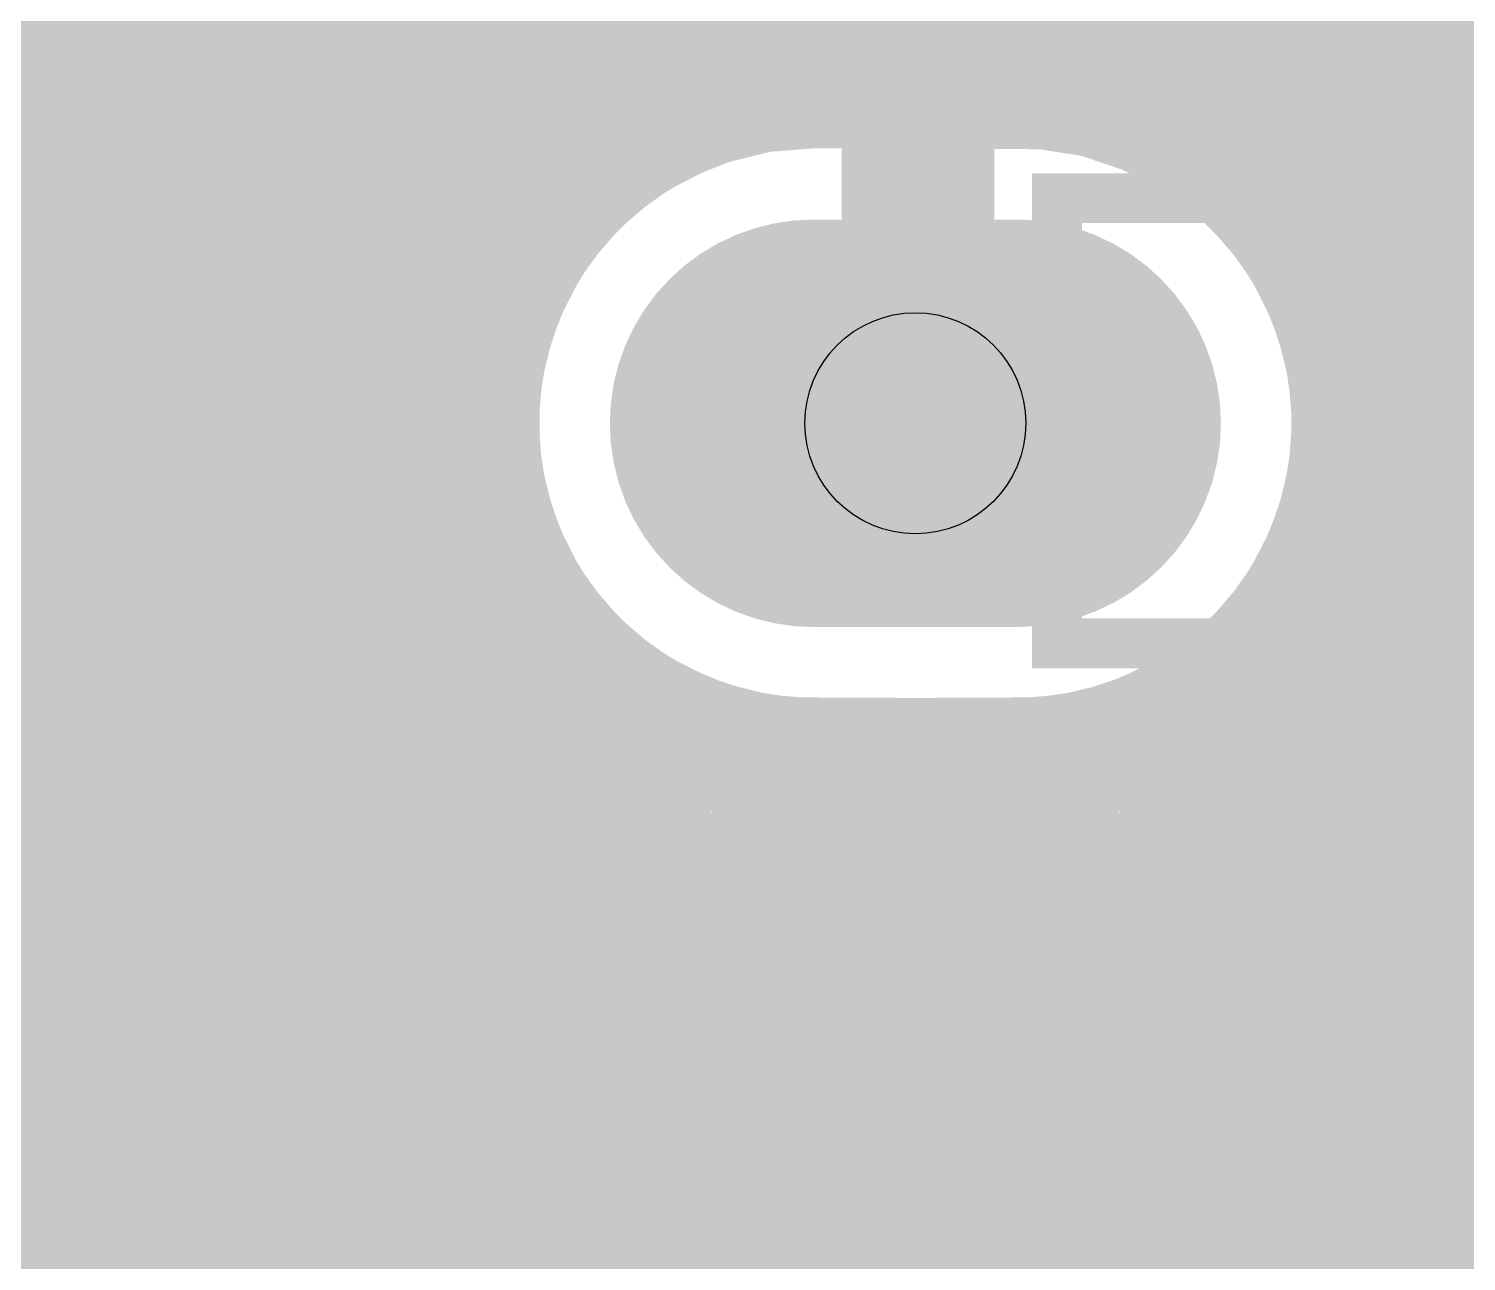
# Model space of a CAD drawing. Extents: x -0.06 to 2.31, y -0.06 to 2.06.
# Drawn here: x 1.1714 to 1.4537, y 1.336 to 1.5779 of the extents above; entities that cross this region are included whole.
import ezdxf

# ---------------------------------------------------------------- set-up
doc = ezdxf.new("R2010")
doc.units = 0
for name, color, linetype in [('Bottom', 6, 'CONTINUOUS'), ('Drill_Bottom', 8, 'CONTINUOUS'), ('Drill_Top', 7, 'CONTINUOUS'), ('Top', 5, 'CONTINUOUS'), ('Top_Silk', 2, 'CONTINUOUS')]:
    doc.layers.add(name, color=color, linetype=linetype)

msp = doc.modelspace()

# ---------------------------------------------------------------- linework, layer by layer
at = {"layer": 'Bottom', "linetype": 'CONTINUOUS'}
for points, const_width in [([(1.346, 1.677), (1.346, 1.501)], 0.03), ([(1.3045, 1.5636), (1.3045, 1.6051)], 0.025), ([(1.3875, 1.6051), (1.3875, 1.5633)], 0.025), ([(0.999, 1.5856), (1.302, 1.5856)], 0.025), ([(1.39, 1.5856), (1.705, 1.5856)], 0.025), ([(1.3001, 1.5619), (1.3045, 1.5636)], 0.025), ([(1.3875, 1.5633), (1.3957, 1.5598)], 0.025), ([(0.999, 1.5607), (1.2948, 1.5607)], 0.025), ([(1.2908, 1.5572), (1.3001, 1.5619)], 0.025), ([(1.3957, 1.5598), (1.4046, 1.5543)], 0.025), ([(1.3962, 1.5607), (1.5942, 1.5607)], 0.025), ([(1.2823, 1.5511), (1.2908, 1.5572)], 0.025), ([(1.4046, 1.5543), (1.4125, 1.5475)], 0.025), ([(1.2749, 1.5437), (1.2823, 1.5511)], 0.025), ([(1.4125, 1.5475), (1.4193, 1.5396)], 0.025), ([(1.2688, 1.5352), (1.2749, 1.5437)], 0.025), ([(1.4193, 1.5396), (1.4248, 1.5307)], 0.025), ([(0.999, 1.5359), (1.2667, 1.5359)], 0.025), ([(1.2641, 1.5259), (1.2688, 1.5352)], 0.025), ([(1.4243, 1.5359), (1.5669, 1.5359)], 0.025), ([(1.4248, 1.5307), (1.4287, 1.521)], 0.025), ([(1.2608, 1.516), (1.2641, 1.5259)], 0.025), ([(1.4287, 1.521), (1.4312, 1.5109)], 0.025), ([(1.2592, 1.5057), (1.2608, 1.516)], 0.025), ([(0.999, 1.511), (1.2573, 1.511)], 0.025), ([(1.4312, 1.5109), (1.432, 1.5005)], 0.025), ([(1.4337, 1.511), (1.5578, 1.511)], 0.025), ([(1.2592, 1.4953), (1.2592, 1.5057)], 0.025), ([(1.346, 1.501), (1.3455, 1.5005)], 0.03), ([(1.432, 1.5005), (1.4312, 1.4901)], 0.025), ([(1.2608, 1.485), (1.2592, 1.4953)], 0.025), ([(1.4312, 1.4901), (1.4287, 1.48)], 0.025), ([(0.999, 1.4861), (1.2581, 1.4861)], 0.025), ([(1.2641, 1.4751), (1.2608, 1.485)], 0.025), ([(1.4329, 1.4861), (1.5587, 1.4861)], 0.025), ([(1.4287, 1.48), (1.4248, 1.4703)], 0.025), ([(1.2688, 1.4658), (1.2641, 1.4751)], 0.025), ([(1.4248, 1.4703), (1.4193, 1.4614)], 0.025), ([(1.2749, 1.4573), (1.2688, 1.4658)], 0.025), ([(0.999, 1.4613), (1.2693, 1.4613)], 0.025), ([(1.4193, 1.4614), (1.4125, 1.4535)], 0.025), ([(1.4217, 1.4613), (1.5702, 1.4613)], 0.025), ([(1.2823, 1.4499), (1.2749, 1.4573)], 0.025), ([(1.4125, 1.4535), (1.4046, 1.4467)], 0.025), ([(1.2908, 1.4438), (1.2823, 1.4499)], 0.025), ([(1.4046, 1.4467), (1.3957, 1.4412)], 0.025), ([(1.3001, 1.4391), (1.2908, 1.4438)], 0.025), ([(1.31, 1.4358), (1.3001, 1.4391)], 0.025), ([(1.3957, 1.4412), (1.3861, 1.4373)], 0.025), ([(0.999, 1.4364), (1.3053, 1.4364)], 0.025), ([(1.3203, 1.4342), (1.31, 1.4358)], 0.025), ([(1.3861, 1.4373), (1.3759, 1.4348)], 0.025), ([(1.3857, 1.4364), (1.6078, 1.4364)], 0.025), ([(1.3655, 1.434), (1.3203, 1.4342)], 0.025), ([(1.3759, 1.4348), (1.3655, 1.434)], 0.025), ([(1.0806, 1.4115), (1.7037, 1.4115)], 0.025), ([(1.1141, 1.3866), (1.7048, 1.3866)], 0.025), ([(1.1268, 1.3618), (1.7166, 1.3618)], 0.025), ([(1.13, 1.3369), (1.7559, 1.3369)], 0.025)]:
    msp.add_lwpolyline(points, dxfattribs=dict(at, const_width=const_width))
for points, const_width in [([(1.2983, 1.5636, 1), (1.3108, 1.5636, 1), (1.2983, 1.5636, 1)], 0.0125), ([(1.2983, 1.5636, 1), (1.3108, 1.5636, 1), (1.2983, 1.5636, 1)], 0.0125), ([(1.3812, 1.5633, 1), (1.3937, 1.5633, 1), (1.3812, 1.5633, 1)], 0.0125), ([(1.3812, 1.5633, 1), (1.3937, 1.5633, 1), (1.3812, 1.5633, 1)], 0.0125), ([(1.2938, 1.5619, 1), (1.3063, 1.5619, 1), (1.2938, 1.5619, 1)], 0.0125), ([(1.2938, 1.5619, 1), (1.3063, 1.5619, 1), (1.2938, 1.5619, 1)], 0.0125), ([(1.3894, 1.5598, 1), (1.4019, 1.5598, 1), (1.3894, 1.5598, 1)], 0.0125), ([(1.3894, 1.5598, 1), (1.4019, 1.5598, 1), (1.3894, 1.5598, 1)], 0.0125), ([(1.2845, 1.5572, 1), (1.297, 1.5572, 1), (1.2845, 1.5572, 1)], 0.0125), ([(1.2845, 1.5572, 1), (1.297, 1.5572, 1), (1.2845, 1.5572, 1)], 0.0125), ([(1.3983, 1.5543, 1), (1.4108, 1.5543, 1), (1.3983, 1.5543, 1)], 0.0125), ([(1.3983, 1.5543, 1), (1.4108, 1.5543, 1), (1.3983, 1.5543, 1)], 0.0125), ([(1.2761, 1.5511, 1), (1.2886, 1.5511, 1), (1.2761, 1.5511, 1)], 0.0125), ([(1.2761, 1.5511, 1), (1.2886, 1.5511, 1), (1.2761, 1.5511, 1)], 0.0125), ([(1.4063, 1.5475, 1), (1.4188, 1.5475, 1), (1.4063, 1.5475, 1)], 0.0125), ([(1.4063, 1.5475, 1), (1.4188, 1.5475, 1), (1.4063, 1.5475, 1)], 0.0125), ([(1.2687, 1.5437, 1), (1.2812, 1.5437, 1), (1.2687, 1.5437, 1)], 0.0125), ([(1.2687, 1.5437, 1), (1.2812, 1.5437, 1), (1.2687, 1.5437, 1)], 0.0125), ([(1.4131, 1.5396, 1), (1.4256, 1.5396, 1), (1.4131, 1.5396, 1)], 0.0125), ([(1.4131, 1.5396, 1), (1.4256, 1.5396, 1), (1.4131, 1.5396, 1)], 0.0125), ([(1.2626, 1.5352, 1), (1.2751, 1.5352, 1), (1.2626, 1.5352, 1)], 0.0125), ([(1.2626, 1.5352, 1), (1.2751, 1.5352, 1), (1.2626, 1.5352, 1)], 0.0125), ([(1.4185, 1.5307, 1), (1.431, 1.5307, 1), (1.4185, 1.5307, 1)], 0.0125), ([(1.4185, 1.5307, 1), (1.431, 1.5307, 1), (1.4185, 1.5307, 1)], 0.0125), ([(1.2578, 1.5259, 1), (1.2703, 1.5259, 1), (1.2578, 1.5259, 1)], 0.0125), ([(1.2578, 1.5259, 1), (1.2703, 1.5259, 1), (1.2578, 1.5259, 1)], 0.0125), ([(1.3455, 1.5005, 1), (1.3055, 1.5005, 1), (1.3455, 1.5005, 1)], 0.04), ([(1.3855, 1.5005, 1), (1.3455, 1.5005, 1), (1.3855, 1.5005, 1)], 0.04), ([(1.4225, 1.521, 1), (1.435, 1.521, 1), (1.4225, 1.521, 1)], 0.0125), ([(1.4225, 1.521, 1), (1.435, 1.521, 1), (1.4225, 1.521, 1)], 0.0125), ([(1.2546, 1.516, 1), (1.2671, 1.516, 1), (1.2546, 1.516, 1)], 0.0125), ([(1.2546, 1.516, 1), (1.2671, 1.516, 1), (1.2546, 1.516, 1)], 0.0125), ([(1.4249, 1.5109, 1), (1.4374, 1.5109, 1), (1.4249, 1.5109, 1)], 0.0125), ([(1.4249, 1.5109, 1), (1.4374, 1.5109, 1), (1.4249, 1.5109, 1)], 0.0125), ([(1.253, 1.5057, 1), (1.2655, 1.5057, 1), (1.253, 1.5057, 1)], 0.0125), ([(1.253, 1.5057, 1), (1.2655, 1.5057, 1), (1.253, 1.5057, 1)], 0.0125), ([(1.3385, 1.501, 1), (1.3535, 1.501, 1), (1.3385, 1.501, 1)], 0.015), ([(1.3385, 1.501, 1), (1.3535, 1.501, 1), (1.3385, 1.501, 1)], 0.015), ([(1.338, 1.5005, 1), (1.353, 1.5005, 1), (1.338, 1.5005, 1)], 0.015), ([(1.4258, 1.5005, 1), (1.4383, 1.5005, 1), (1.4258, 1.5005, 1)], 0.0125), ([(1.4258, 1.5005, 1), (1.4383, 1.5005, 1), (1.4258, 1.5005, 1)], 0.0125), ([(1.253, 1.4953, 1), (1.2655, 1.4953, 1), (1.253, 1.4953, 1)], 0.0125), ([(1.253, 1.4953, 1), (1.2655, 1.4953, 1), (1.253, 1.4953, 1)], 0.0125), ([(1.4249, 1.4901, 1), (1.4374, 1.4901, 1), (1.4249, 1.4901, 1)], 0.0125), ([(1.4249, 1.4901, 1), (1.4374, 1.4901, 1), (1.4249, 1.4901, 1)], 0.0125), ([(1.2546, 1.485, 1), (1.2671, 1.485, 1), (1.2546, 1.485, 1)], 0.0125), ([(1.2546, 1.485, 1), (1.2671, 1.485, 1), (1.2546, 1.485, 1)], 0.0125), ([(1.4225, 1.48, 1), (1.435, 1.48, 1), (1.4225, 1.48, 1)], 0.0125), ([(1.4225, 1.48, 1), (1.435, 1.48, 1), (1.4225, 1.48, 1)], 0.0125), ([(1.2578, 1.4751, 1), (1.2703, 1.4751, 1), (1.2578, 1.4751, 1)], 0.0125), ([(1.2578, 1.4751, 1), (1.2703, 1.4751, 1), (1.2578, 1.4751, 1)], 0.0125), ([(1.4185, 1.4703, 1), (1.431, 1.4703, 1), (1.4185, 1.4703, 1)], 0.0125), ([(1.4185, 1.4703, 1), (1.431, 1.4703, 1), (1.4185, 1.4703, 1)], 0.0125), ([(1.2626, 1.4658, 1), (1.2751, 1.4658, 1), (1.2626, 1.4658, 1)], 0.0125), ([(1.2626, 1.4658, 1), (1.2751, 1.4658, 1), (1.2626, 1.4658, 1)], 0.0125), ([(1.4131, 1.4614, 1), (1.4256, 1.4614, 1), (1.4131, 1.4614, 1)], 0.0125), ([(1.4131, 1.4614, 1), (1.4256, 1.4614, 1), (1.4131, 1.4614, 1)], 0.0125), ([(1.2687, 1.4573, 1), (1.2812, 1.4573, 1), (1.2687, 1.4573, 1)], 0.0125), ([(1.2687, 1.4573, 1), (1.2812, 1.4573, 1), (1.2687, 1.4573, 1)], 0.0125), ([(1.4063, 1.4535, 1), (1.4188, 1.4535, 1), (1.4063, 1.4535, 1)], 0.0125), ([(1.4063, 1.4535, 1), (1.4188, 1.4535, 1), (1.4063, 1.4535, 1)], 0.0125), ([(1.2761, 1.4499, 1), (1.2886, 1.4499, 1), (1.2761, 1.4499, 1)], 0.0125), ([(1.2761, 1.4499, 1), (1.2886, 1.4499, 1), (1.2761, 1.4499, 1)], 0.0125), ([(1.3983, 1.4467, 1), (1.4108, 1.4467, 1), (1.3983, 1.4467, 1)], 0.0125), ([(1.3983, 1.4467, 1), (1.4108, 1.4467, 1), (1.3983, 1.4467, 1)], 0.0125), ([(1.2845, 1.4438, 1), (1.297, 1.4438, 1), (1.2845, 1.4438, 1)], 0.0125), ([(1.2845, 1.4438, 1), (1.297, 1.4438, 1), (1.2845, 1.4438, 1)], 0.0125), ([(1.2938, 1.4391, 1), (1.3063, 1.4391, 1), (1.2938, 1.4391, 1)], 0.0125), ([(1.2938, 1.4391, 1), (1.3063, 1.4391, 1), (1.2938, 1.4391, 1)], 0.0125), ([(1.3894, 1.4412, 1), (1.4019, 1.4412, 1), (1.3894, 1.4412, 1)], 0.0125), ([(1.3894, 1.4412, 1), (1.4019, 1.4412, 1), (1.3894, 1.4412, 1)], 0.0125), ([(1.3037, 1.4358, 1), (1.3162, 1.4358, 1), (1.3037, 1.4358, 1)], 0.0125), ([(1.3037, 1.4358, 1), (1.3162, 1.4358, 1), (1.3037, 1.4358, 1)], 0.0125), ([(1.3798, 1.4373, 1), (1.3923, 1.4373, 1), (1.3798, 1.4373, 1)], 0.0125), ([(1.3798, 1.4373, 1), (1.3923, 1.4373, 1), (1.3798, 1.4373, 1)], 0.0125), ([(1.314, 1.4342, 1), (1.3265, 1.4342, 1), (1.314, 1.4342, 1)], 0.0125), ([(1.314, 1.4342, 1), (1.3265, 1.4342, 1), (1.314, 1.4342, 1)], 0.0125), ([(1.3593, 1.434, 1), (1.3718, 1.434, 1), (1.3593, 1.434, 1)], 0.0125), ([(1.3593, 1.434, 1), (1.3718, 1.434, 1), (1.3593, 1.434, 1)], 0.0125), ([(1.3697, 1.4348, 1), (1.3822, 1.4348, 1), (1.3697, 1.4348, 1)], 0.0125), ([(1.3697, 1.4348, 1), (1.3822, 1.4348, 1), (1.3697, 1.4348, 1)], 0.0125)]:
    msp.add_lwpolyline(points, format="xyb", dxfattribs=dict(at, const_width=const_width))
at = {"layer": 'Bottom'}
msp.add_solid([(1.3255, 1.5405), (1.3655, 1.5405), (1.3255, 1.4605), (1.3655, 1.4605)], dxfattribs=at)
at = {"layer": 'Drill_Bottom'}
msp.add_circle((1.3455, 1.5005), 0.0217, dxfattribs=at)
at = {"layer": 'Drill_Top'}
msp.add_circle((1.3455, 1.5005), 0.0217, dxfattribs=at)
at = {"layer": 'Top', "linetype": 'CONTINUOUS', "const_width": 0.025}
for points in [[(0.4721, 1.5856), (1.705, 1.5856)], [(1.305, 1.5637), (1.3151, 1.5662)], [(1.3151, 1.5662), (1.3255, 1.567)], [(1.3255, 1.567), (1.3707, 1.5668)], [(1.3707, 1.5668), (1.381, 1.5652)], [(1.2953, 1.5598), (1.305, 1.5637)], [(1.381, 1.5652), (1.3909, 1.5619)], [(0.472, 1.5607), (1.2948, 1.5607)], [(1.2864, 1.5543), (1.2953, 1.5598)], [(1.3909, 1.5619), (1.4002, 1.5572)], [(1.3962, 1.5607), (1.5942, 1.5607)], [(1.4002, 1.5572), (1.4087, 1.5511)], [(1.2785, 1.5475), (1.2864, 1.5543)], [(1.4087, 1.5511), (1.4161, 1.5437)], [(1.2717, 1.5396), (1.2785, 1.5475)], [(1.4161, 1.5437), (1.4222, 1.5352)], [(1.2662, 1.5307), (1.2717, 1.5396)], [(0.472, 1.5359), (1.2667, 1.5359)], [(1.4222, 1.5352), (1.4269, 1.5259)], [(1.4243, 1.5359), (1.5669, 1.5359)], [(1.2623, 1.521), (1.2662, 1.5307)], [(1.4269, 1.5259), (1.4302, 1.516)], [(1.2598, 1.5109), (1.2623, 1.521)], [(1.4302, 1.516), (1.4318, 1.5057)], [(0.472, 1.511), (1.2573, 1.511)], [(1.259, 1.5005), (1.2598, 1.5109)], [(1.4337, 1.511), (1.5578, 1.511)], [(1.4318, 1.5057), (1.4318, 1.4953)], [(1.2598, 1.4901), (1.259, 1.5005)], [(1.4318, 1.4953), (1.4302, 1.485)], [(1.2623, 1.48), (1.2598, 1.4901)], [(0.472, 1.4861), (1.2581, 1.4861)], [(1.4302, 1.485), (1.4269, 1.4751)], [(1.4329, 1.4861), (1.5587, 1.4861)], [(1.2662, 1.4703), (1.2623, 1.48)], [(1.4269, 1.4751), (1.4222, 1.4658)], [(1.2717, 1.4614), (1.2662, 1.4703)], [(1.4222, 1.4658), (1.4161, 1.4573)], [(0.472, 1.4613), (1.2693, 1.4613)], [(1.2785, 1.4535), (1.2717, 1.4614)], [(1.4217, 1.4613), (1.5702, 1.4613)], [(1.4161, 1.4573), (1.4087, 1.4499)], [(1.2864, 1.4467), (1.2785, 1.4535)], [(1.4087, 1.4499), (1.4002, 1.4438)], [(1.2953, 1.4412), (1.2864, 1.4467)], [(1.4002, 1.4438), (1.3909, 1.4391)], [(1.305, 1.4373), (1.2953, 1.4412)], [(1.3909, 1.4391), (1.381, 1.4358)], [(0.646, 1.4364), (1.3053, 1.4364)], [(1.3151, 1.4348), (1.305, 1.4373)], [(1.381, 1.4358), (1.3707, 1.4342)], [(1.3857, 1.4364), (1.6078, 1.4364)], [(1.3255, 1.434), (1.3151, 1.4348)], [(1.3707, 1.4342), (1.3255, 1.434)], [(1.3255, 1.434), (1.3255, 1.434)], [(1.0806, 1.4115), (1.7037, 1.4115)], [(1.1141, 1.3866), (1.7048, 1.3866)], [(1.1268, 1.3618), (1.7166, 1.3618)], [(1.1255, 1.3575), (1.6473, 1.3574)]]:
    msp.add_lwpolyline(points, dxfattribs=at)
at = {"layer": 'Top', "linetype": 'CONTINUOUS'}
for points, const_width in [([(1.3088, 1.5662, 1), (1.3213, 1.5662, 1), (1.3088, 1.5662, 1)], 0.0125), ([(1.3088, 1.5662, 1), (1.3213, 1.5662, 1), (1.3088, 1.5662, 1)], 0.0125), ([(1.3193, 1.567, 1), (1.3318, 1.567, 1), (1.3193, 1.567, 1)], 0.0125), ([(1.3193, 1.567, 1), (1.3318, 1.567, 1), (1.3193, 1.567, 1)], 0.0125), ([(1.3645, 1.5668, 1), (1.377, 1.5668, 1), (1.3645, 1.5668, 1)], 0.0125), ([(1.3645, 1.5668, 1), (1.377, 1.5668, 1), (1.3645, 1.5668, 1)], 0.0125), ([(1.2987, 1.5637, 1), (1.3112, 1.5637, 1), (1.2987, 1.5637, 1)], 0.0125), ([(1.2987, 1.5637, 1), (1.3112, 1.5637, 1), (1.2987, 1.5637, 1)], 0.0125), ([(1.3748, 1.5652, 1), (1.3873, 1.5652, 1), (1.3748, 1.5652, 1)], 0.0125), ([(1.3748, 1.5652, 1), (1.3873, 1.5652, 1), (1.3748, 1.5652, 1)], 0.0125), ([(1.2891, 1.5598, 1), (1.3016, 1.5598, 1), (1.2891, 1.5598, 1)], 0.0125), ([(1.2891, 1.5598, 1), (1.3016, 1.5598, 1), (1.2891, 1.5598, 1)], 0.0125), ([(1.3847, 1.5619, 1), (1.3972, 1.5619, 1), (1.3847, 1.5619, 1)], 0.0125), ([(1.3847, 1.5619, 1), (1.3972, 1.5619, 1), (1.3847, 1.5619, 1)], 0.0125), ([(1.394, 1.5572, 1), (1.4065, 1.5572, 1), (1.394, 1.5572, 1)], 0.0125), ([(1.394, 1.5572, 1), (1.4065, 1.5572, 1), (1.394, 1.5572, 1)], 0.0125), ([(1.2802, 1.5543, 1), (1.2927, 1.5543, 1), (1.2802, 1.5543, 1)], 0.0125), ([(1.2802, 1.5543, 1), (1.2927, 1.5543, 1), (1.2802, 1.5543, 1)], 0.0125), ([(1.4024, 1.5511, 1), (1.4149, 1.5511, 1), (1.4024, 1.5511, 1)], 0.0125), ([(1.4024, 1.5511, 1), (1.4149, 1.5511, 1), (1.4024, 1.5511, 1)], 0.0125), ([(1.2722, 1.5475, 1), (1.2847, 1.5475, 1), (1.2722, 1.5475, 1)], 0.0125), ([(1.2722, 1.5475, 1), (1.2847, 1.5475, 1), (1.2722, 1.5475, 1)], 0.0125), ([(1.4098, 1.5437, 1), (1.4223, 1.5437, 1), (1.4098, 1.5437, 1)], 0.0125), ([(1.4098, 1.5437, 1), (1.4223, 1.5437, 1), (1.4098, 1.5437, 1)], 0.0125), ([(1.2655, 1.5396, 1), (1.278, 1.5396, 1), (1.2655, 1.5396, 1)], 0.0125), ([(1.2655, 1.5396, 1), (1.278, 1.5396, 1), (1.2655, 1.5396, 1)], 0.0125), ([(1.416, 1.5352, 1), (1.4285, 1.5352, 1), (1.416, 1.5352, 1)], 0.0125), ([(1.416, 1.5352, 1), (1.4285, 1.5352, 1), (1.416, 1.5352, 1)], 0.0125), ([(1.26, 1.5307, 1), (1.2725, 1.5307, 1), (1.26, 1.5307, 1)], 0.0125), ([(1.26, 1.5307, 1), (1.2725, 1.5307, 1), (1.26, 1.5307, 1)], 0.0125), ([(1.3455, 1.5005, 1), (1.3055, 1.5005, 1), (1.3455, 1.5005, 1)], 0.04), ([(1.3855, 1.5005, 1), (1.3455, 1.5005, 1), (1.3855, 1.5005, 1)], 0.04), ([(1.4207, 1.5259, 1), (1.4332, 1.5259, 1), (1.4207, 1.5259, 1)], 0.0125), ([(1.4207, 1.5259, 1), (1.4332, 1.5259, 1), (1.4207, 1.5259, 1)], 0.0125), ([(1.256, 1.521, 1), (1.2685, 1.521, 1), (1.256, 1.521, 1)], 0.0125), ([(1.256, 1.521, 1), (1.2685, 1.521, 1), (1.256, 1.521, 1)], 0.0125), ([(1.4239, 1.516, 1), (1.4364, 1.516, 1), (1.4239, 1.516, 1)], 0.0125), ([(1.4239, 1.516, 1), (1.4364, 1.516, 1), (1.4239, 1.516, 1)], 0.0125), ([(1.2536, 1.5109, 1), (1.2661, 1.5109, 1), (1.2536, 1.5109, 1)], 0.0125), ([(1.2536, 1.5109, 1), (1.2661, 1.5109, 1), (1.2536, 1.5109, 1)], 0.0125), ([(1.4255, 1.5057, 1), (1.438, 1.5057, 1), (1.4255, 1.5057, 1)], 0.0125), ([(1.4255, 1.5057, 1), (1.438, 1.5057, 1), (1.4255, 1.5057, 1)], 0.0125), ([(1.2528, 1.5005, 1), (1.2653, 1.5005, 1), (1.2528, 1.5005, 1)], 0.0125), ([(1.2528, 1.5005, 1), (1.2653, 1.5005, 1), (1.2528, 1.5005, 1)], 0.0125), ([(1.4255, 1.4953, 1), (1.438, 1.4953, 1), (1.4255, 1.4953, 1)], 0.0125), ([(1.4255, 1.4953, 1), (1.438, 1.4953, 1), (1.4255, 1.4953, 1)], 0.0125), ([(1.2536, 1.4901, 1), (1.2661, 1.4901, 1), (1.2536, 1.4901, 1)], 0.0125), ([(1.2536, 1.4901, 1), (1.2661, 1.4901, 1), (1.2536, 1.4901, 1)], 0.0125), ([(1.4239, 1.485, 1), (1.4364, 1.485, 1), (1.4239, 1.485, 1)], 0.0125), ([(1.4239, 1.485, 1), (1.4364, 1.485, 1), (1.4239, 1.485, 1)], 0.0125), ([(1.256, 1.48, 1), (1.2685, 1.48, 1), (1.256, 1.48, 1)], 0.0125), ([(1.256, 1.48, 1), (1.2685, 1.48, 1), (1.256, 1.48, 1)], 0.0125), ([(1.4207, 1.4751, 1), (1.4332, 1.4751, 1), (1.4207, 1.4751, 1)], 0.0125), ([(1.4207, 1.4751, 1), (1.4332, 1.4751, 1), (1.4207, 1.4751, 1)], 0.0125), ([(1.26, 1.4703, 1), (1.2725, 1.4703, 1), (1.26, 1.4703, 1)], 0.0125), ([(1.26, 1.4703, 1), (1.2725, 1.4703, 1), (1.26, 1.4703, 1)], 0.0125), ([(1.416, 1.4658, 1), (1.4285, 1.4658, 1), (1.416, 1.4658, 1)], 0.0125), ([(1.416, 1.4658, 1), (1.4285, 1.4658, 1), (1.416, 1.4658, 1)], 0.0125), ([(1.2655, 1.4614, 1), (1.278, 1.4614, 1), (1.2655, 1.4614, 1)], 0.0125), ([(1.2655, 1.4614, 1), (1.278, 1.4614, 1), (1.2655, 1.4614, 1)], 0.0125), ([(1.4098, 1.4573, 1), (1.4223, 1.4573, 1), (1.4098, 1.4573, 1)], 0.0125), ([(1.4098, 1.4573, 1), (1.4223, 1.4573, 1), (1.4098, 1.4573, 1)], 0.0125), ([(1.2722, 1.4535, 1), (1.2847, 1.4535, 1), (1.2722, 1.4535, 1)], 0.0125), ([(1.2722, 1.4535, 1), (1.2847, 1.4535, 1), (1.2722, 1.4535, 1)], 0.0125), ([(1.4024, 1.4499, 1), (1.4149, 1.4499, 1), (1.4024, 1.4499, 1)], 0.0125), ([(1.4024, 1.4499, 1), (1.4149, 1.4499, 1), (1.4024, 1.4499, 1)], 0.0125), ([(1.2802, 1.4467, 1), (1.2927, 1.4467, 1), (1.2802, 1.4467, 1)], 0.0125), ([(1.2802, 1.4467, 1), (1.2927, 1.4467, 1), (1.2802, 1.4467, 1)], 0.0125), ([(1.394, 1.4438, 1), (1.4065, 1.4438, 1), (1.394, 1.4438, 1)], 0.0125), ([(1.394, 1.4438, 1), (1.4065, 1.4438, 1), (1.394, 1.4438, 1)], 0.0125), ([(1.2891, 1.4412, 1), (1.3016, 1.4412, 1), (1.2891, 1.4412, 1)], 0.0125), ([(1.2891, 1.4412, 1), (1.3016, 1.4412, 1), (1.2891, 1.4412, 1)], 0.0125), ([(1.3847, 1.4391, 1), (1.3972, 1.4391, 1), (1.3847, 1.4391, 1)], 0.0125), ([(1.3847, 1.4391, 1), (1.3972, 1.4391, 1), (1.3847, 1.4391, 1)], 0.0125), ([(1.2987, 1.4373, 1), (1.3112, 1.4373, 1), (1.2987, 1.4373, 1)], 0.0125), ([(1.2987, 1.4373, 1), (1.3112, 1.4373, 1), (1.2987, 1.4373, 1)], 0.0125), ([(1.3748, 1.4358, 1), (1.3873, 1.4358, 1), (1.3748, 1.4358, 1)], 0.0125), ([(1.3748, 1.4358, 1), (1.3873, 1.4358, 1), (1.3748, 1.4358, 1)], 0.0125), ([(1.3088, 1.4348, 1), (1.3213, 1.4348, 1), (1.3088, 1.4348, 1)], 0.0125), ([(1.3088, 1.4348, 1), (1.3213, 1.4348, 1), (1.3088, 1.4348, 1)], 0.0125), ([(1.3193, 1.434, 1), (1.3318, 1.434, 1), (1.3193, 1.434, 1)], 0.0125), ([(1.3193, 1.434, 1), (1.3318, 1.434, 1), (1.3193, 1.434, 1)], 0.0125), ([(1.3193, 1.434, 1), (1.3318, 1.434, 1), (1.3193, 1.434, 1)], 0.0125), ([(1.3645, 1.4342, 1), (1.377, 1.4342, 1), (1.3645, 1.4342, 1)], 0.0125), ([(1.3645, 1.4342, 1), (1.377, 1.4342, 1), (1.3645, 1.4342, 1)], 0.0125)]:
    msp.add_lwpolyline(points, format="xyb", dxfattribs=dict(at, const_width=const_width))
at = {"layer": 'Top'}
msp.add_solid([(1.3255, 1.5405), (1.3655, 1.5405), (1.3255, 1.4605), (1.3655, 1.4605)], dxfattribs=at)
at = {"layer": 'Top_Silk', "linetype": 'CONTINUOUS', "const_width": 0.0098}
for points in [[(1.617, 1.4573), (1.3733, 1.4573), (1.3733, 1.5447), (1.617, 1.5447), (1.617, 1.4573)], [(1.3743, 1.5007), (1.3463, 1.5007)]]:
    msp.add_lwpolyline(points, dxfattribs=at)
at = {"layer": 'Top_Silk', "linetype": 'CONTINUOUS', "const_width": 0.0049}
for points in [[(1.3438, 1.5007, 1), (1.3487, 1.5007, 1), (1.3438, 1.5007, 1)], [(1.3718, 1.5007, 1), (1.3767, 1.5007, 1), (1.3718, 1.5007, 1)]]:
    msp.add_lwpolyline(points, format="xyb", dxfattribs=at)

doc.saveas('drawing.dxf')
